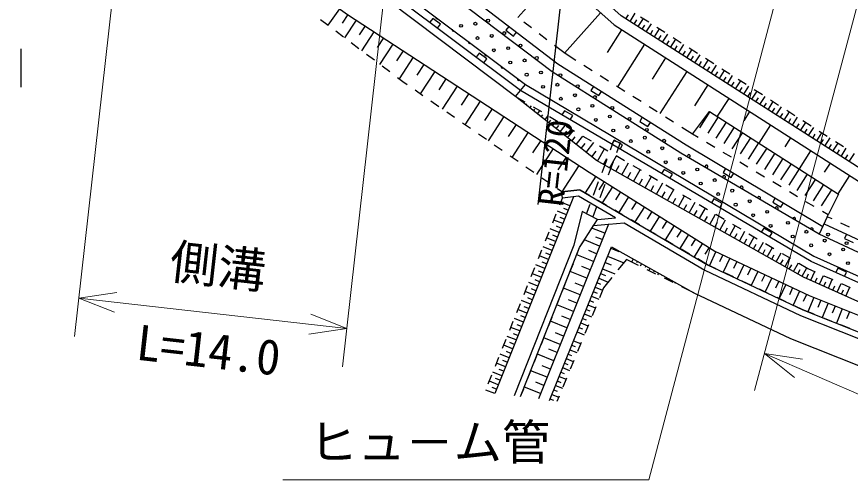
# Model space of a CAD drawing. Units: millimetres, scale not verified. Extents: x 40000 to 680000, y 20000 to 380000.
# Drawn here: x 343485 to 386742, y 259369 to 283574 of the extents above; entities that cross this region are included whole.
import ezdxf
from ezdxf.enums import TextEntityAlignment as Align

# ---------------------------------------------------------------- set-up
doc = ezdxf.new("R2010")
doc.units = ezdxf.units.MM
doc.header["$LTSCALE"] = 1000
doc.layers.add('S-BGD', color=7, linetype='Continuous', lineweight=25)
doc.layers.add('S-STR-HTXT', color=7, linetype='Continuous', lineweight=13)
doc.styles.add('@ＭＳ ゴシック', font='')
doc.styles.add('ＭＳ ゴシック', font='')
doc.styles.get('@ＭＳ ゴシック').set_extended_font_data('@MS Gothic')
doc.styles.get('ＭＳ ゴシック').set_extended_font_data('MS Gothic')

msp = doc.modelspace()

# ---------------------------------------------------------------- linework, layer by layer
at = {"layer": 'S-BGD'}
for p, q in [((373876, 303645), (370523, 273833)), ((371516, 285799), (369492, 283533)), ((362788, 284395), (369385, 279429)), ((360238, 283985), (359625, 283135)), ((373781, 283775), (371909, 281678)), ((359650, 283117), (359251, 283418)), ((360663, 283679), (360377, 283241)), ((361102, 283393), (360502, 282473)), ((365079, 283484), (364929, 283284)), ((365478, 283183), (365079, 283484)), ((375102, 283464), (375237, 283674)), ((375312, 283329), (375582, 283750)), ((375523, 283194), (375658, 283405)), ((375734, 283059), (376003, 283481)), ((375861, 283572), (376282, 283302)), ((361562, 283094), (361262, 282634)), ((365328, 282984), (365478, 283183)), ((369024, 283073), (368872, 282875)), ((370201, 282989), (369805, 283294)), ((375944, 282925), (376079, 283135)), ((376155, 282790), (376424, 283211)), ((376576, 282521), (376845, 282942)), ((376703, 283033), (377124, 282763)), ((360448, 282514), (360049, 282816)), ((362022, 282794), (361381, 281811)), ((362513, 282474), (362193, 281982)), ((368872, 282875), (369268, 282571)), ((369268, 282571), (369421, 282769)), ((370994, 282380), (370598, 282685)), ((374874, 282897), (374117, 281713)), ((376365, 282655), (376500, 282866)), ((376787, 282386), (376921, 282596)), ((376997, 282251), (377267, 282672)), ((377546, 282494), (377967, 282224)), ((361246, 281912), (360847, 282213)), ((363005, 282153), (362320, 281102)), ((371937, 281656), (371391, 282076)), ((376058, 282140), (374653, 279943)), ((377208, 282116), (377343, 282327)), ((377418, 281982), (377688, 282403)), ((377629, 281847), (377764, 282058)), ((377840, 281712), (378109, 282134)), ((343709, 281911), (343709, 279911)), ((362045, 281310), (361645, 281611)), ((363531, 281811), (363188, 281285)), ((367476, 281680), (367326, 281480)), ((367875, 281379), (367476, 281680)), ((372499, 281302), (371937, 281656)), ((378050, 281578), (378185, 281788)), ((378261, 281443), (378530, 281864)), ((378388, 281955), (378809, 281686)), ((364056, 281468), (363324, 280345)), ((367725, 281180), (367875, 281379)), ((377157, 281437), (376454, 280339)), ((378471, 281308), (378606, 281519)), ((378682, 281173), (378951, 281595)), ((378893, 281039), (379027, 281249)), ((379103, 280904), (379373, 281325)), ((379230, 281416), (379652, 281147)), ((362843, 280708), (362444, 281009)), ((364618, 281102), (364252, 280540)), ((373345, 280768), (372922, 281035)), ((379314, 280769), (379449, 280980)), ((379524, 280635), (379794, 281056)), ((379946, 280365), (380215, 280786)), ((380073, 280877), (380494, 280608)), ((363522, 280195), (363242, 280407)), ((365180, 280736), (364422, 279573)), ((365761, 280357), (365382, 279775)), ((374190, 280235), (373767, 280502)), ((378255, 280734), (376858, 278551)), ((379735, 280500), (379870, 280711)), ((380156, 280230), (380291, 280441)), ((380367, 280096), (380636, 280517)), ((380915, 280338), (381336, 280069)), ((363743, 280043), (363522, 280195)), ((366343, 279978), (365564, 278783)), ((369372, 279439), (369879, 280059)), ((373411, 279958), (373278, 279746)), ((375036, 279701), (374613, 279968)), ((379347, 280036), (378648, 278944)), ((380577, 279961), (380712, 280172)), ((380788, 279826), (381057, 280248)), ((380999, 279692), (381133, 279902)), ((381209, 279557), (381479, 279978)), ((364565, 279474), (364154, 279758)), ((366941, 279589), (366551, 278991)), ((373278, 279746), (373701, 279479)), ((373701, 279479), (373834, 279691)), ((381420, 279422), (381555, 279633)), ((381630, 279287), (381900, 279709)), ((381758, 279800), (382179, 279530)), ((365388, 278905), (364976, 279189)), ((367539, 279199), (366738, 277970)), ((369372, 279439), (369848, 279159)), ((369530, 279314), (369549, 279339)), ((369725, 279159), (369765, 279208)), ((369921, 279003), (369963, 279056)), ((375882, 279167), (375459, 279434)), ((380438, 279338), (379841, 278405)), ((381841, 279153), (381976, 279363)), ((382052, 279018), (382321, 279439)), ((382262, 278883), (382397, 279094)), ((382473, 278749), (382742, 279170)), ((382600, 279261), (383021, 278991)), ((366210, 278336), (365799, 278620)), ((368153, 278799), (367753, 278184)), ((370117, 278848), (370200, 278952)), ((370279, 278906), (370710, 278652)), ((370312, 278692), (370376, 278772)), ((370508, 278537), (370635, 278696)), ((371907, 278697), (371780, 278481)), ((372338, 278443), (371907, 278697)), ((376727, 278634), (376305, 278901)), ((379460, 278650), (378920, 277808)), ((381517, 278648), (381217, 278179)), ((382683, 278614), (382818, 278825)), ((382894, 278479), (383163, 278900)), ((383315, 278210), (383585, 278631)), ((383442, 278722), (383864, 278453)), ((368767, 278398), (367944, 277135)), ((370704, 278381), (370789, 278488)), ((370900, 278226), (371070, 278440)), ((371095, 278070), (371202, 278205)), ((371141, 278398), (371572, 278145)), ((371291, 277914), (371505, 278184)), ((372211, 278228), (372338, 278443)), ((375949, 278357), (375815, 278145)), ((375815, 278145), (376238, 277878)), ((377573, 278100), (377150, 278367)), ((379881, 278379), (379340, 277538)), ((383105, 278345), (383239, 278555)), ((383526, 278075), (383661, 278286)), ((383736, 277940), (384006, 278362)), ((384285, 278183), (384706, 277914)), ((367032, 277767), (366621, 278051)), ((369399, 277987), (368987, 277355)), ((371487, 277759), (371616, 277921)), ((371682, 277603), (371941, 277928)), ((372003, 277891), (372434, 277638)), ((376238, 277878), (376371, 278090)), ((378558, 277479), (377996, 277833)), ((380301, 278109), (379761, 277268)), ((380722, 277839), (380182, 276998)), ((382596, 277958), (381996, 277021)), ((383947, 277806), (384082, 278016)), ((384158, 277671), (384427, 278092)), ((384368, 277536), (384503, 277747)), ((384579, 277402), (384848, 277823)), ((367855, 277198), (367443, 277482)), ((370030, 277575), (369184, 276277)), ((371878, 277448), (372029, 277638)), ((372074, 277292), (372376, 277672)), ((372295, 277117), (372470, 277338)), ((372516, 276941), (372867, 277383)), ((372865, 277384), (373296, 277131)), ((378853, 277303), (378558, 277479)), ((378853, 277303), (378558, 277479)), ((381143, 277569), (380602, 276727)), ((381564, 277298), (381023, 276457)), ((383640, 277290), (383339, 276819)), ((384789, 277267), (384924, 277477)), ((385000, 277132), (385269, 277553)), ((385127, 277644), (385548, 277375)), ((385421, 276863), (385691, 277284)), ((368677, 276629), (368266, 276913)), ((370679, 277152), (370256, 276503)), ((372773, 276737), (372977, 276994)), ((373030, 276532), (373439, 277047)), ((373727, 276877), (374158, 276623)), ((374293, 276659), (374478, 277154)), ((374493, 277176), (374366, 276960)), ((374478, 277154), (374806, 277032)), ((374924, 276922), (374493, 277176)), ((374806, 277032), (374613, 276516)), ((374797, 276707), (374924, 276922)), ((379712, 276791), (379282, 277047)), ((379712, 276791), (379282, 277047)), ((381984, 277028), (381444, 276187)), ((385211, 276997), (385345, 277208)), ((385632, 276728), (385767, 276939)), ((385842, 276593), (386112, 277014)), ((385970, 277105), (386391, 276836)), ((371328, 276730), (370459, 275396)), ((373321, 276301), (373553, 276592)), ((373618, 276078), (373983, 276726)), ((380571, 276280), (380142, 276536)), ((380571, 276280), (380142, 276536)), ((382405, 276758), (381864, 275917)), ((382826, 276488), (382285, 275646)), ((384684, 276622), (384082, 275681)), ((386053, 276459), (386188, 276669)), ((386264, 276324), (386533, 276745)), ((386685, 276054), (386954, 276476)), ((369499, 276060), (369088, 276344)), ((371995, 276295), (371561, 275628)), ((373857, 275488), (374119, 276191)), ((373936, 275899), (374115, 276217)), ((374439, 276048), (374177, 275345)), ((374254, 275720), (374612, 276356)), ((374589, 276370), (375020, 276116)), ((374878, 275370), (375228, 275993)), ((381430, 275768), (381001, 276024)), ((381430, 275768), (381001, 276024)), ((383246, 276217), (382706, 275376)), ((386474, 276189), (386609, 276400)), ((370322, 275491), (369910, 275775)), ((372662, 275860), (371769, 274489)), ((374566, 275545), (374741, 275857)), ((375451, 275863), (375881, 275609)), ((375489, 275026), (375833, 275638)), ((377079, 275655), (376952, 275439)), ((377509, 275401), (377079, 275655)), ((380264, 275706), (380136, 275491)), ((383667, 275947), (383126, 275106)), ((384088, 275677), (383547, 274836)), ((385694, 275976), (385392, 275503)), ((371144, 274922), (370733, 275206)), ((373532, 275301), (372987, 274434)), ((375184, 275198), (375355, 275504)), ((375789, 274858), (375958, 275157)), ((376089, 274689), (376426, 275289)), ((376312, 275356), (376743, 275102)), ((377383, 275186), (377509, 275401)), ((380136, 275491), (380566, 275236)), ((380566, 275236), (380694, 275450)), ((382290, 275257), (381860, 275512)), ((382290, 275257), (381860, 275512)), ((384508, 275407), (383968, 274565)), ((384929, 275137), (384389, 274295)), ((386705, 275329), (386100, 274384)), ((373420, 274317), (373682, 275020)), ((373965, 275029), (373693, 274595)), ((374002, 274876), (373740, 274174)), ((374399, 274756), (373870, 273916)), ((376383, 274524), (376548, 274818)), ((376677, 274359), (377007, 274947)), ((377174, 274848), (377605, 274595)), ((383149, 274745), (382719, 275001)), ((383149, 274745), (382719, 275001)), ((385350, 274866), (384809, 274025)), ((371776, 274484), (371555, 274637)), ((372714, 274594), (371776, 274484)), ((373222, 274296), (372714, 274594)), ((374819, 274492), (374555, 274072)), ((376965, 274197), (377127, 274485)), ((377253, 274035), (377577, 274611)), ((377818, 273717), (378136, 274282)), ((378036, 274341), (378467, 274088)), ((384008, 274233), (383579, 274489)), ((384008, 274233), (383579, 274489)), ((385770, 274596), (385230, 273755)), ((372378, 274233), (368290, 264021)), ((371670, 273808), (371813, 274166)), ((372193, 273769), (371728, 273955)), ((373061, 273354), (373245, 273849)), ((374084, 273790), (373653, 274043)), ((375239, 274228), (374727, 273413)), ((375646, 273971), (375390, 273564)), ((377536, 273876), (377695, 274159)), ((378095, 273562), (378251, 273839)), ((378373, 273406), (378684, 273960)), ((378898, 273834), (379329, 273580)), ((379664, 274134), (379538, 273918)), ((380095, 273880), (379664, 274134)), ((379968, 273665), (380095, 273880)), ((382842, 274171), (382714, 273957)), ((382714, 273957), (383144, 273701)), ((383144, 273701), (383271, 273916)), ((384867, 273722), (384438, 273978)), ((384867, 273722), (384438, 273978)), ((372007, 273304), (371543, 273490)), ((372100, 273537), (371868, 273630)), ((373565, 273705), (373373, 273190)), ((374946, 273284), (374515, 273537)), ((376054, 273715), (375557, 272926)), ((376449, 273467), (376200, 273072)), ((378644, 273253), (378797, 273525)), ((378916, 273100), (379221, 273644)), ((385592, 273290), (385297, 273466)), ((385592, 273290), (385297, 273466)), ((371298, 272879), (371484, 273343)), ((371821, 272840), (371357, 273026)), ((371914, 273072), (371682, 273165)), ((375809, 272778), (375378, 273031)), ((376843, 273219), (376362, 272453)), ((377226, 272978), (376985, 272595)), ((379182, 272951), (379332, 273217)), ((379449, 272801), (379748, 273334)), ((379760, 273327), (380191, 273073)), ((379971, 272507), (380265, 273030)), ((385548, 273195), (385128, 272287)), ((385548, 273195), (385592, 273290)), ((385794, 273081), (385548, 273195)), ((374187, 272808), (370562, 263747)), ((371635, 272376), (371171, 272562)), ((371728, 272608), (371496, 272701)), ((373189, 272384), (373415, 272745)), ((374002, 272344), (373332, 272612)), ((373415, 272745), (374187, 272808)), ((376671, 272272), (376240, 272525)), ((377609, 272737), (377142, 271995)), ((379710, 272654), (379857, 272915)), ((380227, 272364), (380371, 272620)), ((380483, 272220), (380771, 272732)), ((380622, 272820), (381053, 272566)), ((382250, 272612), (382123, 272397)), ((382681, 272359), (382250, 272612)), ((386702, 272661), (386248, 272871)), ((370926, 271951), (371112, 272415)), ((371449, 271912), (370985, 272098)), ((371542, 272144), (371310, 272237)), ((373868, 272009), (373533, 272143)), ((377980, 272504), (377746, 272133)), ((378351, 272271), (377898, 271551)), ((380734, 272079), (380875, 272330)), ((380985, 271937), (381268, 272440)), ((381478, 271661), (381755, 272153)), ((381484, 272313), (381914, 272059)), ((382554, 272143), (382681, 272359)), ((386538, 272296), (386433, 272070)), ((371356, 271680), (371124, 271773)), ((372696, 271601), (372923, 271961)), ((373734, 271674), (372942, 271991)), ((377534, 271765), (377102, 272019)), ((378710, 272044), (378484, 271685)), ((379070, 271818), (378631, 271121)), ((381232, 271799), (381370, 272045)), ((381719, 271525), (381855, 271766)), ((381961, 271389), (382232, 271872)), ((382345, 271805), (382776, 271552)), ((386433, 272070), (386887, 271860)), ((370555, 271023), (370740, 271487)), ((371263, 271448), (370799, 271634)), ((371171, 271216), (370938, 271309)), ((373417, 270882), (372549, 271229)), ((372555, 271244), (372696, 271601)), ((373575, 271278), (373179, 271437)), ((374315, 271568), (374736, 271398)), ((378396, 271259), (377965, 271512)), ((379418, 271599), (379199, 271251)), ((379771, 271387), (379429, 270664)), ((382197, 271256), (382330, 271493)), ((382434, 271123), (382700, 271597)), ((382666, 270993), (382797, 271225)), ((382898, 270863), (383159, 271327)), ((383207, 271298), (383638, 271045)), ((371078, 270984), (370613, 271169)), ((370985, 270751), (370753, 270844)), ((374015, 270825), (374338, 270695)), ((374146, 271148), (374986, 270808)), ((375120, 270974), (374685, 270436)), ((375753, 270663), (375120, 270974)), ((375470, 271004), (375382, 270845)), ((375689, 270883), (375645, 270804)), ((379335, 270708), (378827, 271006)), ((380133, 271216), (379962, 270854)), ((380494, 271045), (380152, 270322)), ((380856, 270874), (380685, 270513)), ((383126, 270735), (383254, 270962)), ((383353, 270607), (383609, 271062)), ((383799, 270356), (384050, 270802)), ((384069, 270791), (384545, 270511)), ((370183, 270094), (370369, 270558)), ((370892, 270519), (370428, 270705)), ((370799, 270287), (370567, 270380)), ((372187, 270314), (372371, 270779)), ((373070, 270014), (372205, 270360)), ((373243, 270448), (372809, 270622)), ((373885, 270503), (374529, 270243)), ((375907, 270762), (375831, 270625)), ((376126, 270640), (376088, 270572)), ((376651, 270222), (376202, 270443)), ((376344, 270519), (376281, 270404)), ((376563, 270398), (376531, 270340)), ((379774, 270500), (379335, 270708)), ((381217, 270703), (380876, 269980)), ((381579, 270532), (381408, 270171)), ((381941, 270361), (381599, 269638)), ((383576, 270481), (383702, 270704)), ((384018, 270233), (384141, 270452)), ((384237, 270110), (384483, 270548)), ((384545, 270511), (384916, 270345)), ((386094, 270529), (385992, 270300)), ((386551, 270324), (386094, 270529)), ((370706, 270055), (370242, 270241)), ((373686, 270010), (374180, 269811)), ((373786, 270257), (374032, 270157)), ((374371, 270047), (373936, 269510)), ((376781, 270276), (376730, 270183)), ((377000, 270155), (376974, 270108)), ((377548, 269781), (377100, 270002)), ((377219, 270033), (377179, 269962)), ((380679, 270073), (380227, 270287)), ((382302, 270191), (382131, 269829)), ((382664, 270020), (382322, 269296)), ((384461, 270001), (384564, 270229)), ((384690, 269898), (384894, 270354)), ((384918, 269796), (385020, 270024)), ((385146, 269694), (385350, 270150)), ((385372, 270140), (385828, 269936)), ((385602, 269489), (385807, 269945)), ((386448, 270096), (386551, 270324)), ((369811, 269166), (369997, 269630)), ((370520, 269591), (370056, 269777)), ((370613, 269823), (370381, 269916)), ((371819, 269384), (372003, 269849)), ((372724, 269150), (371862, 269494)), ((372897, 269582), (372464, 269755)), ((373499, 269546), (373887, 269390)), ((373592, 269778), (373786, 269700)), ((373936, 269510), (373721, 268986)), ((377437, 269912), (377417, 269877)), ((377656, 269791), (377628, 269742)), ((377874, 269669), (377861, 269645)), ((378630, 269250), (377997, 269561)), ((381583, 269646), (381131, 269860)), ((383026, 269849), (382855, 269487)), ((383387, 269678), (383045, 268954)), ((383749, 269507), (383578, 269145)), ((385374, 269591), (385476, 269819)), ((385830, 269387), (385932, 269615)), ((386058, 269284), (386263, 269741)), ((386285, 269731), (386741, 269526)), ((386515, 269080), (386719, 269536)), ((370334, 269127), (369870, 269313)), ((370427, 269359), (370195, 269452)), ((373312, 269083), (373697, 268927)), ((373405, 269315), (373598, 269237)), ((382487, 269219), (382035, 269432)), ((384111, 269336), (383769, 268613)), ((384472, 269165), (384301, 268803)), ((386286, 269182), (386389, 269410)), ((369440, 268237), (369625, 268702)), ((370148, 268663), (369684, 268849)), ((370241, 268895), (370009, 268988)), ((371450, 268454), (371635, 268919)), ((372379, 268288), (371521, 268632)), ((372552, 268719), (372121, 268891)), ((373218, 268851), (373409, 268774)), ((383391, 268791), (382939, 269005)), ((384840, 269009), (384545, 268265)), ((385212, 268861), (385064, 268489)), ((385584, 268713), (385288, 267970)), ((369963, 268198), (369498, 268384)), ((370055, 268431), (369823, 268524)), ((373031, 268387), (373221, 268311)), ((373124, 268619), (373507, 268465)), ((373531, 268524), (373342, 268061)), ((384282, 268370), (383843, 268578)), ((384858, 268141), (384282, 268370)), ((385955, 268565), (385807, 268193)), ((386327, 268417), (386031, 267674)), ((386699, 268269), (386551, 267898)), ((369068, 267309), (369254, 267773)), ((369777, 267734), (369313, 267920)), ((369870, 267966), (369638, 268059)), ((371082, 267524), (371266, 267989)), ((372036, 267430), (371180, 267772)), ((372207, 267859), (371778, 268031)), ((372843, 267924), (373032, 267847)), ((372937, 268156), (373317, 268002)), ((385787, 267771), (385322, 267956)), ((369591, 267270), (369127, 267456)), ((369684, 267502), (369452, 267595)), ((372656, 267460), (372844, 267384)), ((372750, 267692), (373127, 267539)), ((373152, 267598), (372962, 267136)), ((386716, 267401), (386251, 267586)), ((369405, 266806), (368941, 266992)), ((369498, 267038), (369266, 267131)), ((370714, 266595), (370898, 267060)), ((371694, 266574), (370841, 266915)), ((371865, 267002), (371437, 267173)), ((372562, 267228), (372938, 267077)), ((368696, 266381), (368882, 266845)), ((369219, 266342), (368755, 266528)), ((369312, 266574), (369080, 266667)), ((372282, 266533), (372467, 266458)), ((372375, 266765), (372748, 266614)), ((372772, 266673), (372582, 266211)), ((369033, 265878), (368569, 266063)), ((369126, 266110), (368894, 266203)), ((370346, 265665), (370530, 266130)), ((371353, 265722), (370503, 266062)), ((371523, 266148), (371097, 266319)), ((372094, 266069), (372278, 265995)), ((372188, 266301), (372558, 266152)), ((368325, 265452), (368510, 265917)), ((368848, 265413), (368383, 265599)), ((368940, 265645), (368708, 265738)), ((371907, 265606), (372089, 265532)), ((372001, 265838), (372368, 265689)), ((372392, 265748), (372203, 265286)), ((368755, 265181), (368523, 265274)), ((369978, 264735), (370162, 265200)), ((371013, 264873), (370166, 265211)), ((371183, 265297), (370758, 265467)), ((371813, 265374), (372178, 265227)), ((367953, 264524), (368139, 264988)), ((368662, 264949), (368198, 265135)), ((368569, 264717), (368337, 264810)), ((371626, 264910), (371989, 264764)), ((371720, 265142), (371901, 265069)), ((372013, 264823), (371823, 264361)), ((368476, 264485), (368012, 264671)), ((368383, 264253), (368151, 264346)), ((370674, 264026), (369831, 264364)), ((370843, 264449), (370420, 264619)), ((371439, 264447), (371799, 264301)), ((371532, 264679), (371712, 264606)), ((368290, 264021), (367826, 264207)), ((369635, 263869), (369794, 264270)), ((371252, 263983), (371609, 263839)), ((371345, 264215), (371524, 264143)), ((371633, 263898), (371517, 263615)), ((371158, 263751), (371335, 263680))]:
    msp.add_line(p, q, dxfattribs=at)
for points in [[(327707, 304163), (330081, 301497), (330606, 300938), (332023, 299940), (334704, 298912), (338631, 297395), (341533, 295995), (342327, 295792), (350155, 290714), (351169, 290232), (353455, 288557), (356695, 286536), (360656, 283684), (373190, 275516)], [(350979, 302894), (351807, 302439), (353031, 299740), (358082, 296892), (364867, 291720), (368396, 288585), (374488, 283144), (388265, 274332), (394415, 271685), (405620, 268009), (410339, 266953), (420281, 263493), (429079, 261521), (430189, 262023)], [(431303, 265868), (429807, 262399), (429177, 262114), (420511, 264154), (410569, 267614), (405807, 268579), (394628, 272247), (388547, 274863), (374852, 283624), (368795, 289033), (365265, 292169), (360200, 296094), (358921, 297158)], [(364500, 286547), (371565, 281123), (378218, 276925), (385318, 272697)], [(385128, 272287), (377951, 276502), (371279, 280712), (364178, 286085)], [(390469, 268293), (384709, 270876), (369626, 279749), (363028, 284715)], [(363269, 285034), (369879, 280059), (384847, 271143), (390591, 268567)], [(407052, 262568), (398330, 265374), (390101, 267472), (384315, 270066), (373563, 276109), (369372, 279439)], [(378558, 277479), (379440, 278662), (386121, 274371), (385592, 273290)], [(373190, 275516), (379709, 271416), (384601, 269104), (390839, 266622), (395858, 264968), (402505, 263089), (409480, 260662)], [(373615, 273062), (374559, 273140), (372645, 274264), (371813, 274166), (371776, 274484), (372714, 274594), (379335, 270708), (384282, 268370), (390543, 265878), (395560, 264118), (402176, 262039), (405098, 260654)], [(369635, 263869), (372696, 271601), (373615, 273062), (372831, 273475), (372399, 271718), (369306, 263906)], [(373415, 272745), (375009, 272876), (379185, 270425), (384155, 268076), (390431, 265579), (395459, 263815), (402059, 261741), (404990, 260352)], [(385380, 272832), (388150, 271551), (391371, 270236), (399050, 267481)], [(398847, 266916), (391156, 269676), (387910, 271001), (385128, 272287)], [(371125, 263669), (374341, 271631), (378630, 269250)], [(378630, 269250), (383636, 266883), (389950, 264371), (396234, 262294), (401699, 260596), (407095, 258386)]]:
    msp.add_lwpolyline(points, dxfattribs=at)
for centre in [(367943, 283368), (366543, 283097), (367285, 283206), (367394, 282464), (368136, 282574), (368785, 282722), (369626, 282076), (368245, 281832), (368987, 281941), (369097, 281199), (369839, 281308), (370467, 281431), (370690, 280676), (369948, 280566), (371698, 280537), (370799, 279934), (371541, 280043), (372595, 279971), (372451, 279498), (373492, 279405), (371722, 279319), (373358, 278948), (372629, 278769), (374389, 278839), (373536, 278219), (374265, 278398), (375285, 278273), (374443, 277670), (375172, 277848), (376182, 277707), (376079, 277299), (375350, 277120), (377079, 277141), (376258, 276570), (376986, 276749), (377165, 276021), (377893, 276199), (378800, 275649), (378072, 275471), (379707, 275100), (378979, 274921), (379886, 274371), (380614, 274550), (380793, 273822), (381521, 274000), (382428, 273451), (381700, 273272), (383506, 272882), (382607, 272722), (383753, 272174), (384461, 272421), (385587, 272269), (384708, 271713), (385416, 271960), (386550, 271824), (385663, 271252), (386371, 271500), (386619, 270791)]:
    msp.add_circle(centre, 75, dxfattribs=at)
for centre, start, end in [((365305, 283532), 161.9848, 304.0728), ((366152, 282895), 162.0183, 304.0393), ((366999, 282257), 162.0519, 304.0057), ((367847, 281619), 162.0855, 303.9721), ((368694, 280981), 162.119, 303.9386), ((369542, 280343), 162.1526, 303.905), ((378365, 276343), 253.1466, 226.0116), ((379277, 275800), 267.1966, 211.9616), ((380188, 275258), 276.4462, 202.7121), ((381099, 274715), 284.018, 195.1402), ((382011, 274173), 290.6789, 188.4793), ((382922, 273630), 296.7638, 182.3944), ((383833, 273087), 302.4562, 176.702), ((384745, 272545), 307.8716, 171.2866)]:
    msp.add_arc(centre, 75, start, end, dxfattribs=at)
at = {"layer": 'S-STR-HTXT'}
for p, q in [((350430, 302096), (346481, 266981)), ((364342, 300531), (360393, 265417)), ((376287, 259543), (386353, 297654)), ((390419, 296567), (381769, 264177)), ((348682, 269267), (346705, 268969)), ((360617, 267404), (346705, 268969)), ((346705, 268969), (348567, 268239)), ((360617, 267404), (358755, 268135)), ((358639, 267106), (360617, 267404)), ((382285, 266109), (475433, 225735)), ((384264, 265816), (382285, 266109)), ((382285, 266109), (383852, 264866)), ((357287, 259543), (376287, 259543))]:
    msp.add_line(p, q, dxfattribs=at)

# ---------------------------------------------------------------- texts
at = {"layer": 'S-BGD', "style": 'ＭＳ ゴシック'}
msp.add_text('R=120', height=1320, rotation=83.584, dxfattribs=at).set_placement((370523, 273833), align=Align.TOP_LEFT)
at = {"layer": 'S-STR-HTXT', "style": 'ＭＳ ゴシック'}
msp.add_text('側溝', height=1833, rotation=353.584, dxfattribs=at).set_placement((353773, 269180), align=Align.BOTTOM_CENTER)
at = {"layer": 'S-STR-HTXT', "style": '@ＭＳ ゴシック'}
msp.add_text('L=14.0', height=1833, rotation=353.584, dxfattribs=at).set_placement((353549, 267193), align=Align.TOP_CENTER)
at = {"layer": 'S-STR-HTXT', "style": 'ＭＳ ゴシック'}
msp.add_text('ヒュ－ム管', height=1833, dxfattribs=at).set_placement((358662, 260043), align=Align.BOTTOM_LEFT)

doc.saveas('drawing.dxf')
